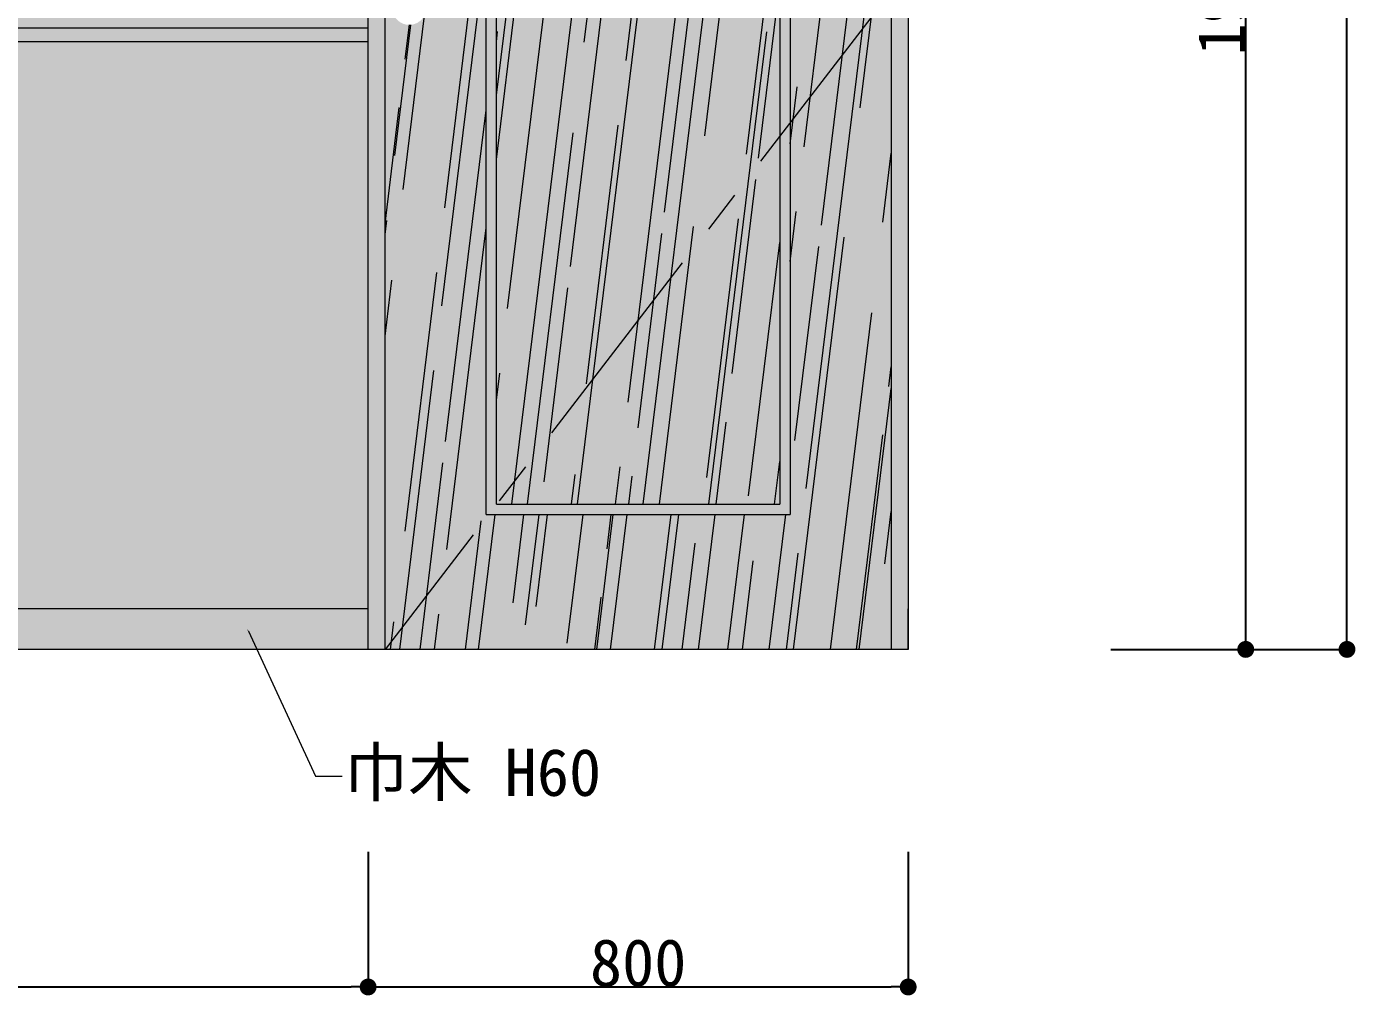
# Model space of a CAD drawing. Header units: millimetres. Extents: x 0 to 21037, y -32678 to 14850.
# Drawn here: x 11007 to 12975, y -27380 to -25945 of the extents above; entities that cross this region are included whole.
import ezdxf
from ezdxf import colors
from ezdxf.entities.mleader import LeaderData, LeaderLine
from ezdxf.math import Vec2, Vec3

# ---------------------------------------------------------------- set-up
doc = ezdxf.new("R2010")
doc.units = ezdxf.units.MM
doc.linetypes.add('CENTER', pattern=[50.800000000000004, 31.75, -6.35, 6.35, -6.35])
doc.layers.get('0').update_dxf_attribs({"lineweight": 0})
for name, color, linetype, lineweight in [('002寸法', 7, 'Continuous', 0), ('展開', 7, 'Continuous', 9), ('展開建具用', 250, 'Continuous', 9)]:
    doc.layers.add(name, color=color, linetype=linetype, lineweight=lineweight)
doc.layers.add('文字', color=7, linetype='Continuous')
doc.styles.get("Standard").update_dxf_attribs({"font": 'MS Mincho.ttf'})
doc.dimstyles.new('寸法', dxfattribs={"dimtxt": 70, "dimasz": 25, "dimexe": 1.5, "dimexo": 200, "dimtad": 1, "dimdec": 0, "dimtxsty": 'Standard', "dimblk": 'DOT', "dimcen": 2.5, "dimadec": 0, "dimazin": 0, "dimtfac": 1, "dimtdec": 0, "dimtmove": 0, "dimatfit": 3, "dimfxl": 200, "dimfxlon": 1, "dimarcsym": 0})

# ---------------------------------------------------------------- blocks, each defined once
blk = doc.blocks.new('_Dot')
at = {"color": 0, "linetype": 'ByBlock', "lineweight": -2}
blk.add_line((-0.5, 0), (-1, 0), dxfattribs=at)
at = {"color": 0, "linetype": 'ByBlock', "const_width": 0.5}
blk.add_lwpolyline([(-0.25, 0, 1), (0.25, 0, 1)], format="xyb", close=True, dxfattribs=at)
blk = doc.blocks.new('*D69')
at = {"layer": '002寸法', "color": 0, "lineweight": -2, "ltscale": 10, "transparency": 16777216}
for p, q in [((9572.894592010935, -27167.19724303187), (9572.894592010935, -27368.69724303187)), ((11512.89459201093, -27167.19724303187), (11512.89459201093, -27368.69724303187)), ((9597.894592010935, -27367.19724303187), (11487.89459201093, -27367.19724303187))]:
    blk.add_line(p, q, dxfattribs=at)
at = {"layer": 'Defpoints', "color": 0, "ltscale": 10, "transparency": 16777216}
for p in [(9572.894592010935, -26867.19724303189), (11512.89459201093, -26867.19724303187), (11512.89459201093, -27367.19724303187)]:
    blk.add_point(p, dxfattribs=at)
at = {"layer": '002寸法', "color": 0, "lineweight": -2, "ltscale": 10, "transparency": 16777216, "xscale": 25, "yscale": 25, "zscale": 25, "rotation": 180}
blk.add_blockref('_Dot', (9572.894592010935, -27367.19724303187), dxfattribs=at)
at = {"layer": '002寸法', "color": 0, "lineweight": -2, "ltscale": 10, "transparency": 16777216, "xscale": 25, "yscale": 25, "zscale": 25}
blk.add_blockref('_Dot', (11512.89459201093, -27367.19724303187), dxfattribs=at)
at = {"layer": '002寸法', "color": 0, "ltscale": 10, "transparency": 16777216, "insert": (10542.89459201093, -27331.57224303187), "char_height": 70, "attachment_point": 5}
blk.add_mtext('1940', dxfattribs=at)
blk = doc.blocks.new('*D70')
at = {"layer": '002寸法', "color": 0, "lineweight": -2, "ltscale": 10, "transparency": 16777216}
for p, q in [((11512.89459201093, -27167.19724303189), (11512.89459201093, -27368.69724303189)), ((12312.89459201094, -27167.19724303189), (12312.89459201094, -27368.69724303189)), ((11537.89459201093, -27367.19724303189), (12287.89459201094, -27367.19724303189))]:
    blk.add_line(p, q, dxfattribs=at)
at = {"layer": 'Defpoints', "color": 0, "ltscale": 10, "transparency": 16777216}
for p in [(11512.89459201093, -26867.19724303189), (12312.89459201094, -26867.1972430319), (12312.89459201094, -27367.19724303189)]:
    blk.add_point(p, dxfattribs=at)
at = {"layer": '002寸法', "color": 0, "lineweight": -2, "ltscale": 10, "transparency": 16777216, "xscale": 25, "yscale": 25, "zscale": 25, "rotation": 180}
blk.add_blockref('_Dot', (11512.89459201093, -27367.19724303189), dxfattribs=at)
at = {"layer": '002寸法', "color": 0, "lineweight": -2, "ltscale": 10, "transparency": 16777216, "xscale": 25, "yscale": 25, "zscale": 25}
blk.add_blockref('_Dot', (12312.89459201094, -27367.19724303189), dxfattribs=at)
at = {"layer": '002寸法', "color": 0, "ltscale": 10, "transparency": 16777216, "insert": (11912.89459201094, -27331.57224303189), "char_height": 70, "attachment_point": 5}
blk.add_mtext('800', dxfattribs=at)
blk = doc.blocks.new('*D71')
at = {"layer": '002寸法', "color": 0, "lineweight": -2, "ltscale": 10, "transparency": 16777216}
for p, q in [((12612.89459201107, -24917.1972430319), (12814.39459201107, -24917.1972430319)), ((12812.89459201107, -26842.19724303191), (12812.89459201107, -24942.1972430319)), ((12612.89459201107, -26867.19724303191), (12814.39459201107, -26867.19724303191))]:
    blk.add_line(p, q, dxfattribs=at)
at = {"layer": 'Defpoints', "color": 0, "ltscale": 10, "transparency": 16777216}
for p in [(12312.89459201094, -24917.1972430319), (12812.89459201107, -24917.1972430319), (12312.89459201095, -26867.19724303191)]:
    blk.add_point(p, dxfattribs=at)
at = {"layer": '002寸法', "color": 0, "lineweight": -2, "ltscale": 10, "transparency": 16777216, "xscale": 25, "yscale": 25, "zscale": 25}
for p, rotation in [((12812.89459201107, -24917.1972430319), 90), ((12812.89459201107, -26867.19724303191), 270)]:
    blk.add_blockref('_Dot', p, dxfattribs=dict(at, rotation=rotation))
at = {"layer": '002寸法', "color": 0, "ltscale": 10, "transparency": 16777216, "insert": (12777.26959201106, -25892.1972430319), "char_height": 70, "attachment_point": 5, "rotation": 90}
blk.add_mtext('1950', dxfattribs=at)
blk = doc.blocks.new('*D73')
at = {"layer": '002寸法', "color": 0, "lineweight": -2, "ltscale": 10, "transparency": 16777216}
for p, q in [((12762.89459201107, -23927.1972430319), (12964.39459201107, -23927.1972430319)), ((12962.89459201107, -26842.19724303191), (12962.89459201107, -23952.1972430319)), ((12762.89459201107, -26867.19724303191), (12964.39459201107, -26867.19724303191))]:
    blk.add_line(p, q, dxfattribs=at)
at = {"layer": 'Defpoints', "color": 0, "ltscale": 10, "transparency": 16777216}
for p in [(12312.89459201095, -23927.1972430319), (12962.89459201107, -23927.1972430319), (12312.89459201095, -26867.19724303191)]:
    blk.add_point(p, dxfattribs=at)
at = {"layer": '002寸法', "color": 0, "lineweight": -2, "ltscale": 10, "transparency": 16777216, "xscale": 25, "yscale": 25, "zscale": 25}
for p, rotation in [((12962.89459201107, -23927.1972430319), 90), ((12962.89459201107, -26867.19724303191), 270)]:
    blk.add_blockref('_Dot', p, dxfattribs=dict(at, rotation=rotation))
at = {"layer": '002寸法', "color": 0, "ltscale": 10, "transparency": 16777216, "insert": (12927.26959201106, -25397.19724303191), "char_height": 70, "attachment_point": 5, "rotation": 90}
blk.add_mtext('2940', dxfattribs=at)

msp = doc.modelspace()

# ---------------------------------------------------------------- hatches: boundary and pattern name
at = {"layer": '展開', "ltscale": 10, "true_color": 0xfffefa}
h = msp.add_hatch(color=7, dxfattribs=at)
h.dxf.hatch_style = 1
h.paths.add_polyline_path([(12312.89459201094, -24717.1972430319), (12312.89459201094, -23927.1972430319), (8792.894592010942, -23927.1972430319), (8792.89459201094, -24717.19724303188)])
h.paths.add_polyline_path([(8792.89459201094, -24717.19724303188), (8792.894592010935, -26867.19724303188), (9572.894592010935, -26867.19724303189), (9572.894592010949, -25947.19724303188), (11512.89459201093, -25947.1972430319), (11512.89459201093, -24917.19724303189), (12312.89459201094, -24917.19724303189), (12312.89459201094, -24717.1972430319)])
at = {"layer": '展開', "ltscale": 10, "true_color": 0xe89e4a, "transparency": 33554607}
h = msp.add_hatch(color=33, dxfattribs=at)
h.dxf.hatch_style = 1
h.paths.add_polyline_path([(12287.89459201093, -24917.19724303189), (11537.89459201093, -24917.19724303189), (11537.89459201093, -24942.19724303189), (12287.89459201093, -24942.19724303189)])
h.paths.add_polyline_path([(11537.89459201093, -24917.19724303189), (11512.89459201093, -24917.19724303189), (11512.89459201093, -26867.19724303189), (11537.89459201093, -26867.19724303189)])
h.paths.add_polyline_path([(12312.89459201093, -24917.19724303189), (12287.89459201093, -24917.19724303189), (12287.89459201093, -24942.19724303189), (12287.89459201093, -26867.19724303189), (12312.89459201093, -26867.19724303189)])
at = {"layer": '展開', "ltscale": 10, "true_color": 0xf0c089, "transparency": 33554607}
h = msp.add_hatch(color=31, dxfattribs=at)
h.dxf.hatch_style = 1
h.paths.add_polyline_path([(12287.89459201093, -24942.19724303189), (11537.89459201093, -24942.19724303189), (11537.89459201093, -26867.19724303189), (12287.89459201093, -26867.19724303189)])
edge = h.paths.add_edge_path(flags=16)
edge.add_line((12137.89459201093, -25092.1972430319), (12137.89459201093, -26667.19724303189))
edge.add_line((12137.89459201093, -26667.19724303189), (11687.89459201093, -26667.19724303189))
edge.add_line((11687.89459201093, -26667.19724303189), (11687.89459201093, -25921.27333098501))
edge.add_spline(control_points=[(11687.89459201093, -25921.273330985), (11687.38966211679, -25921.30064039571), (11686.35187309129, -25921.35579901481), (11684.77880384059, -25921.43681364162), (11682.87138948358, -25921.53234851525), (11680.68051688375, -25921.6386922797), (11678.29950400415, -25921.75076486536), (11676.15592243632, -25921.84945832227), (11674.13122945945, -25921.94125565478), (11671.99655018982, -25922.03685301535), (11669.53047940364, -25922.14605789305), (11666.41331466037, -25922.28266381506), (11662.84604792785, -25922.43748475095), (11659.04323239331, -25922.60160835334), (11655.49378411978, -25922.75475150567), (11651.19549443443, -25922.9406588656), (11645.95495318446, -25923.16792757884), (11639.60615472504, -25923.44428432887), (11632.99200802616, -25923.73331232983), (11626.72494362584, -25924.00830545732), (11620.87563862734, -25924.26595132858), (11615.5815143048, -25924.49994721312), (11610.40961460448, -25924.72934311333), (11605.45404648903, -25924.94989150513), (11601.14242089623, -25925.14246189825), (11598.481137042, -25925.26160156795), (11597.39815793654, -25925.31016071371)], knot_values=[0.08910188739566653, 0.08910188739566653, 0.08910188739566653, 0.08910188739566653, 0.1003352635628348, 0.1120496629865468, 0.1234940101604796, 0.1416506971254951, 0.1590300563198057, 0.174083601018881, 0.1870637423094715, 0.2018396486770462, 0.2191485173902854, 0.2390333738212989, 0.2674393466388797, 0.2941550580081462, 0.3190349827846631, 0.3422697180600411, 0.3848914225511608, 0.429816483828058, 0.4767295396273031, 0.5251559408000601, 0.5627917183320399, 0.600781200535658, 0.6373167853583164, 0.6721985919594318, 0.7054231874226682, 0.7282118823318463, 0.7282118823318463, 0.7282118823318463, 0.7282118823318463], degree=3, periodic=0)
edge.add_arc((11573.75115883121, -25917.19724303189), 24.99999999999993, 18.936339045819807, 341.0637025762418, ccw=False)
edge.add_spline(control_points=[(11597.398152043, -25909.0843081719), (11597.66854156321, -25909.09642921165), (11598.55834252258, -25909.13630377665), (11600.08421527605, -25909.20463916763), (11602.63120985601, -25909.31854163291), (11605.89956785261, -25909.46440652083), (11610.19104801441, -25909.65540637618), (11614.91825357435, -25909.86515568705), (11620.02465987802, -25910.09096804761), (11625.44571451013, -25910.32989451131), (11631.06273897053, -25910.5765932399), (11636.82569083463, -25910.82879121024), (11642.40552780713, -25911.07213817408), (11647.14969333281, -25911.27836565754), (11651.08508892022, -25911.44899634307), (11654.34214713473, -25911.58995279334), (11657.71985652543, -25911.73581799267), (11661.34079210895, -25911.8919779137), (11664.46497062676, -25912.02718462011), (11666.97099270112, -25912.13633195518), (11668.70960039106, -25912.21245471431), (11670.29979865012, -25912.28249969062), (11671.7049393132, -25912.34478554719), (11672.9276865402, -25912.39932988353), (11673.99729000641, -25912.44733510733), (11674.96982759138, -25912.49125217768), (11675.96971650184, -25912.53669608444), (11677.0906539243, -25912.58804183668), (11678.33789526807, -25912.64577223127), (11679.58183912787, -25912.70409382297), (11680.69808660107, -25912.75714199487), (11681.67933839044, -25912.80437232815), (11682.71545440987, -25912.85485880429), (11683.95127482443, -25912.91602782566), (11685.46263095026, -25912.99252505887), (11686.80638377147, -25913.06257513666), (11687.63637069681, -25913.10701438754), (11687.89459201093, -25913.12096344991)], knot_values=[0.2787090511164469, 0.2787090511164469, 0.2787090511164469, 0.2787090511164469, 0.2843347011956079, 0.2972216252590689, 0.3104772138980566, 0.3373917457115546, 0.3653743063969382, 0.4000894840129428, 0.4362590282750997, 0.4723331356619829, 0.5137623633674904, 0.5541074971621618, 0.5932195787735141, 0.630703314316566, 0.6534002180596729, 0.675478444757236, 0.6987073099011282, 0.723871796797045, 0.7508502880904222, 0.7636704184634913, 0.7759957365109098, 0.7870297967085453, 0.7967879607689143, 0.8052872796369537, 0.8125448115290612, 0.8191290183606679, 0.8256149735665238, 0.8334503973081462, 0.8425893463014019, 0.8517583091918629, 0.8595804657941999, 0.8660939489046614, 0.8724601412759485, 0.8814966849209686, 0.8923567543884653, 0.9047690648835808, 0.9104065460707804, 0.9104065460707804, 0.9104065460707804, 0.9104065460707804], degree=3, periodic=0)
edge.add_line((11687.89459201093, -25913.12096344991), (11687.89459201092, -25092.19724303189))
edge.add_line((11687.89459201092, -25092.19724303189), (12137.89459201093, -25092.1972430319))
h.paths.add_polyline_path([(11702.89459201092, -25107.19724303189), (12122.89459201093, -25107.1972430319), (12122.89459201093, -26652.19724303189), (11702.89459201093, -26652.1972430319)], flags=0)
edge = h.paths.add_edge_path(flags=0)
edge.add_spline(control_points=[(11696.93607725496, -25920.73303872711), (11696.94548323616, -25920.73213616333), (11696.96881603664, -25920.72989723257), (11697.03911090394, -25920.72136156982), (11697.16454545251, -25920.70026892766), (11697.33760141997, -25920.65711492823), (11697.54697075665, -25920.58138037981), (11697.77800243919, -25920.46565828266), (11698.01202677193, -25920.29965326791), (11698.17622447572, -25920.16021812238), (11698.24641641929, -25920.06682559873), (11698.25362083844, -25920.05723989914)], knot_values=[0, 0, 0, 0, 0.03666083449317059, 0.09094212716225403, 0.1725750643965905, 0.2889107491853135, 0.4317694376781979, 0.595746282723437, 0.7780873161327285, 0.9772231411986575, 1, 1, 1, 1], degree=3, periodic=0)
edge.add_arc((11696.7511747796, -25918.74128886669), 1.999984051613067, 319.175774524818, 360)
edge.add_line((11698.75115883122, -25918.74128886669), (11698.7511588312, -25918.74129661475))
edge.add_arc((11696.7511747796, -25918.74128886669), 1.999984051613067, 296.1305233644815, 359.9997780325587, ccw=False)
edge = h.paths.add_edge_path(flags=0)
edge.add_arc((11573.36834778389, -25922.4872891684), 15.79004614430356, 91.36746224918105, 145.3483749162674)
edge.add_spline(control_points=[(11560.25115883121, -25914.38934486911), (11560.25115883121, -25914.1152379187), (11560.28429578925, -25913.90766968632), (11560.41684358408, -25913.50311355466), (11560.51296022493, -25913.31617996152), (11560.63891966882, -25913.14459073123)], knot_values=[0, 0, 0, 0, 0.5, 0.5, 1, 1, 1, 1], degree=3, periodic=0)
edge.add_arc((11573.36834778389, -25922.4872891684), 15.79004614430356, 78.83342769622777, 143.7225175630546, ccw=False)
edge.add_spline(control_points=[(11573.75115883121, -25906.76685745585), (11574.00862730263, -25906.77574540988), (11574.61816517102, -25906.7967869942), (11575.50986456703, -25906.89890161826), (11576.25290485337, -25907.02537306051), (11576.67867264512, -25907.11752927547), (11576.73010769969, -25907.13297816889), (11576.74155113231, -25907.13641528726)], knot_values=[0, 0, 0, 0, 0.1844089347360716, 0.4365747323251828, 0.6854758552318743, 0.9300236795481108, 1, 1, 1, 1], degree=3, periodic=0)
edge = h.paths.add_edge_path(flags=0)
edge.add_spline(control_points=[(11560.25174515592, -25920.04922391194), (11560.25153850535, -25920.04963710744), (11560.24734062794, -25920.05825554943), (11560.24929550224, -25920.06242021591), (11560.25115883121, -25920.06638985416)], knot_values=[0.6068797783338689, 0.6068797783338689, 0.6068797783338689, 0.6068797783338689, 0.6252893075606312, 1, 1, 1, 1], degree=3, periodic=0)
edge.add_line((11560.25115883121, -25920.06638985416), (11560.25115883121, -25920.05145847418))
at = {"layer": '展開', "ltscale": 10, "true_color": 0x9c5e31, "transparency": 33554541}
h = msp.add_hatch(dxfattribs=at)
h.set_pattern_fill('AR-RROOF', color=25, scale=3.8, angle=83.00000000000001)
h.set_pattern_definition([(83.00000000000001, (4754.535102391535, -22889.78707414763), (-69.92233070039775, 222.5240490495897), [1447.8, -193.04, 482.6, -96.52]), (83.00000000000001, (4722.279387717193, -22756.49092207486), (-139.1775665855039, -80.15599195255217), [289.56, -31.8516, 579.12, -72.39]), (83.00000000000001, (4678.98604553131, -22831.88839219777), (-3.019660620384528, 506.0439791404475), [772.16, -135.128, 386.08, -96.52])])
h.paths.add_polyline_path([(12287.89459201093, -24942.19724303189), (11537.89459201093, -24942.19724303189), (11537.89459201093, -26867.19724303189), (12287.89459201093, -26867.19724303189)])
edge = h.paths.add_edge_path(flags=16)
edge.add_line((12137.89459201093, -25092.1972430319), (12137.89459201093, -26667.19724303189))
edge.add_line((12137.89459201093, -26667.19724303189), (11687.89459201093, -26667.19724303189))
edge.add_line((11687.89459201093, -26667.19724303189), (11687.89459201093, -25921.27333098501))
edge.add_spline(control_points=[(11687.89459201093, -25921.273330985), (11687.38966211679, -25921.30064039571), (11686.35187309129, -25921.35579901481), (11684.77880384059, -25921.43681364162), (11682.87138948358, -25921.53234851525), (11680.68051688375, -25921.6386922797), (11678.29950400415, -25921.75076486536), (11676.15592243632, -25921.84945832227), (11674.13122945945, -25921.94125565478), (11671.99655018982, -25922.03685301535), (11669.53047940364, -25922.14605789305), (11666.41331466037, -25922.28266381506), (11662.84604792785, -25922.43748475095), (11659.04323239331, -25922.60160835334), (11655.49378411978, -25922.75475150567), (11651.19549443443, -25922.9406588656), (11645.95495318446, -25923.16792757884), (11639.60615472504, -25923.44428432887), (11632.99200802616, -25923.73331232983), (11626.72494362584, -25924.00830545732), (11620.87563862734, -25924.26595132858), (11615.5815143048, -25924.49994721312), (11610.40961460448, -25924.72934311333), (11605.45404648903, -25924.94989150513), (11601.14242089623, -25925.14246189825), (11598.481137042, -25925.26160156795), (11597.39815793654, -25925.31016071371)], knot_values=[0.08910188739566653, 0.08910188739566653, 0.08910188739566653, 0.08910188739566653, 0.1003352635628348, 0.1120496629865468, 0.1234940101604796, 0.1416506971254951, 0.1590300563198057, 0.174083601018881, 0.1870637423094715, 0.2018396486770462, 0.2191485173902854, 0.2390333738212989, 0.2674393466388797, 0.2941550580081462, 0.3190349827846631, 0.3422697180600411, 0.3848914225511608, 0.429816483828058, 0.4767295396273031, 0.5251559408000601, 0.5627917183320399, 0.600781200535658, 0.6373167853583164, 0.6721985919594318, 0.7054231874226682, 0.7282118823318463, 0.7282118823318463, 0.7282118823318463, 0.7282118823318463], degree=3, periodic=0)
edge.add_arc((11573.75115883121, -25917.19724303189), 24.99999999999993, 18.936339045819807, 341.0637025762418, ccw=False)
edge.add_spline(control_points=[(11597.398152043, -25909.0843081719), (11597.66854156321, -25909.09642921165), (11598.55834252258, -25909.13630377665), (11600.08421527605, -25909.20463916763), (11602.63120985601, -25909.31854163291), (11605.89956785261, -25909.46440652083), (11610.19104801441, -25909.65540637618), (11614.91825357435, -25909.86515568705), (11620.02465987802, -25910.09096804761), (11625.44571451013, -25910.32989451131), (11631.06273897053, -25910.5765932399), (11636.82569083463, -25910.82879121024), (11642.40552780713, -25911.07213817408), (11647.14969333281, -25911.27836565754), (11651.08508892022, -25911.44899634307), (11654.34214713473, -25911.58995279334), (11657.71985652543, -25911.73581799267), (11661.34079210895, -25911.8919779137), (11664.46497062676, -25912.02718462011), (11666.97099270112, -25912.13633195518), (11668.70960039106, -25912.21245471431), (11670.29979865012, -25912.28249969062), (11671.7049393132, -25912.34478554719), (11672.9276865402, -25912.39932988353), (11673.99729000641, -25912.44733510733), (11674.96982759138, -25912.49125217768), (11675.96971650184, -25912.53669608444), (11677.0906539243, -25912.58804183668), (11678.33789526807, -25912.64577223127), (11679.58183912787, -25912.70409382297), (11680.69808660107, -25912.75714199487), (11681.67933839044, -25912.80437232815), (11682.71545440987, -25912.85485880429), (11683.95127482443, -25912.91602782566), (11685.46263095026, -25912.99252505887), (11686.80638377147, -25913.06257513666), (11687.63637069681, -25913.10701438754), (11687.89459201093, -25913.12096344991)], knot_values=[0.2787090511164469, 0.2787090511164469, 0.2787090511164469, 0.2787090511164469, 0.2843347011956079, 0.2972216252590689, 0.3104772138980566, 0.3373917457115546, 0.3653743063969382, 0.4000894840129428, 0.4362590282750997, 0.4723331356619829, 0.5137623633674904, 0.5541074971621618, 0.5932195787735141, 0.630703314316566, 0.6534002180596729, 0.675478444757236, 0.6987073099011282, 0.723871796797045, 0.7508502880904222, 0.7636704184634913, 0.7759957365109098, 0.7870297967085453, 0.7967879607689143, 0.8052872796369537, 0.8125448115290612, 0.8191290183606679, 0.8256149735665238, 0.8334503973081462, 0.8425893463014019, 0.8517583091918629, 0.8595804657941999, 0.8660939489046614, 0.8724601412759485, 0.8814966849209686, 0.8923567543884653, 0.9047690648835808, 0.9104065460707804, 0.9104065460707804, 0.9104065460707804, 0.9104065460707804], degree=3, periodic=0)
edge.add_line((11687.89459201093, -25913.12096344991), (11687.89459201092, -25092.19724303189))
edge.add_line((11687.89459201092, -25092.19724303189), (12137.89459201093, -25092.1972430319))
h.paths.add_polyline_path([(12122.89459201093, -25107.1972430319), (12122.89459201093, -26652.19724303189), (11702.89459201093, -26652.1972430319), (11702.89459201092, -25107.19724303189)], flags=0)
edge = h.paths.add_edge_path(flags=0)
edge.add_spline(control_points=[(11696.93607725496, -25920.73303872711), (11696.94548323616, -25920.73213616333), (11696.96881603664, -25920.72989723257), (11697.03911090394, -25920.72136156982), (11697.16454545251, -25920.70026892766), (11697.33760141997, -25920.65711492823), (11697.54697075665, -25920.58138037981), (11697.77800243919, -25920.46565828266), (11698.01202677193, -25920.29965326791), (11698.17622447572, -25920.16021812238), (11698.24641641929, -25920.06682559873), (11698.25362083844, -25920.05723989914)], knot_values=[0, 0, 0, 0, 0.03666083449317059, 0.09094212716225403, 0.1725750643965905, 0.2889107491853135, 0.4317694376781979, 0.595746282723437, 0.7780873161327285, 0.9772231411986575, 1, 1, 1, 1], degree=3, periodic=0)
edge.add_arc((11696.7511747796, -25918.74128886669), 1.999984051613067, 319.175774524818, 360)
edge.add_line((11698.75115883122, -25918.74128886669), (11698.7511588312, -25918.74129662917))
edge.add_arc((11696.7511747796, -25918.74128886669), 1.999984051613067, 296.1305233644815, 359.9997776197253, ccw=False)
edge = h.paths.add_edge_path(flags=0)
edge.add_arc((11573.36834778389, -25922.4872891684), 15.79004614430356, 91.36746224918105, 145.3483749162674)
edge.add_spline(control_points=[(11560.25115883121, -25914.38934486911), (11560.25115883121, -25914.1152379187), (11560.28429578925, -25913.90766968632), (11560.41684358408, -25913.50311355466), (11560.51296022493, -25913.31617996152), (11560.63891966882, -25913.14459073123)], knot_values=[0, 0, 0, 0, 0.5, 0.5, 1, 1, 1, 1], degree=3, periodic=0)
edge.add_arc((11573.36834778389, -25922.4872891684), 15.79004614430356, 78.83342769622777, 143.7225175630546, ccw=False)
edge.add_spline(control_points=[(11573.75115883121, -25906.76685745585), (11574.00862730263, -25906.77574540988), (11574.61816517102, -25906.7967869942), (11575.50986456703, -25906.89890161826), (11576.25290485337, -25907.02537306051), (11576.67867264512, -25907.11752927547), (11576.73010769969, -25907.13297816889), (11576.74155113231, -25907.13641528726)], knot_values=[0, 0, 0, 0, 0.1844089347360716, 0.4365747323251828, 0.6854758552318743, 0.9300236795481108, 1, 1, 1, 1], degree=3, periodic=0)
edge = h.paths.add_edge_path(flags=0)
edge.add_spline(control_points=[(11560.25174515592, -25920.04922391194), (11560.25153850535, -25920.04963710744), (11560.24734062794, -25920.05825554943), (11560.24929550224, -25920.06242021591), (11560.25115883121, -25920.06638985416)], knot_values=[0.6068797783338689, 0.6068797783338689, 0.6068797783338689, 0.6068797783338689, 0.6252893075606312, 1, 1, 1, 1], degree=3, periodic=0)
edge.add_line((11560.25115883121, -25920.06638985416), (11560.25115883121, -25920.05145847418))
at = {"layer": '展開', "ltscale": 10, "true_color": 0xe89e4a, "transparency": 33554607}
h = msp.add_hatch(color=33, dxfattribs=at)
h.dxf.hatch_style = 1
h.paths.add_polyline_path([(11702.89459201092, -25092.19724303189), (11687.89459201092, -25092.19724303189), (11687.89459201093, -26667.19724303189), (12137.89459201093, -26667.19724303189), (12137.89459201093, -25092.1972430319), (12122.89459201093, -25092.1972430319), (12122.89459201093, -25107.1972430319), (12122.89459201093, -26652.19724303189), (11702.89459201093, -26652.19724303189)])
h.paths.add_polyline_path([(12122.89459201093, -25092.19724303189), (11702.89459201092, -25092.19724303189), (11702.89459201092, -25107.1972430319), (12122.89459201093, -25107.1972430319)], flags=17)
at = {"layer": '展開', "ltscale": 10, "true_color": 0xf0c089, "transparency": 33554607}
h = msp.add_hatch(color=31, dxfattribs=at)
h.dxf.hatch_style = 1
h.paths.add_polyline_path([(12122.50997662632, -25107.19724303189), (11702.89459201092, -25107.19724303189), (11702.89459201092, -26652.19724303189), (12122.50997662632, -26652.19724303189)])
at = {"layer": '展開', "ltscale": 10, "true_color": 0x9c5e31, "transparency": 33554541}
h = msp.add_hatch(dxfattribs=at)
h.set_pattern_fill('AR-RROOF', color=25, scale=3.8, angle=83.00000000000001)
h.set_pattern_definition([(83.00000000000001, (-19303.195859301, -53642.66557007124), (-69.92233070039775, 222.5240490495897), [1447.8, -193.04, 482.6, -96.52]), (83.00000000000001, (-19335.45157397534, -53509.36941799847), (-139.1775665855039, -80.15599195255217), [289.56, -31.8516, 579.12, -72.39]), (83.00000000000001, (-19378.74491616122, -53584.76688812139), (-3.019660620384528, 506.0439791404475), [772.16, -135.128, 386.08, -96.52])])
h.paths.add_polyline_path([(12122.50997662632, -25107.19724303189), (11702.89459201092, -25107.19724303189), (11702.89459201092, -26652.19724303189), (12122.50997662632, -26652.19724303189)])
at = {"layer": '展開', "ltscale": 10, "true_color": 0xf0c089, "transparency": 33554607}
h = msp.add_hatch(color=31, dxfattribs=at)
h.dxf.hatch_style = 1
h.paths.add_polyline_path([(9572.894592010949, -25947.19724303188), (9572.894592010949, -25967.19724303188), (11512.89459201093, -25967.1972430319), (11512.89459201093, -25947.1972430319)])
at = {"layer": '展開', "ltscale": 10, "true_color": 0x9c5e31, "transparency": 33554687}
h = msp.add_hatch(dxfattribs=at)
h.set_pattern_fill('AR-RROOF', color=25, scale=0.46)
h.set_pattern_definition([(0, (-30753.842663675, -32435.77285295632), (25.7048, 11.684), [175.26, -23.368, 58.41999999999999, -11.684]), (0, (-30738.302943675, -32429.93085295632), (-11.684, 15.53972), [35.052, -3.855719999999999, 70.104, -8.763]), (0, (-30748.000663675, -32425.84145295632), (60.7568, 7.828279999999999), [93.472, -16.3576, 46.736, -11.684])])
h.paths.add_polyline_path([(11512.89459201093, -25947.19724303188), (9572.894592010935, -25947.19724303188), (9572.894592010935, -25967.1972430319), (11512.89459201093, -25967.1972430319)])
at = {"layer": '展開', "ltscale": 10, "true_color": 0xfffefa}
h = msp.add_hatch(color=7, dxfattribs=at)
h.dxf.hatch_style = 1
h.paths.add_polyline_path([(9572.894592010949, -25967.19724303188), (9572.894592010936, -26807.19724303189), (11512.89459201093, -26807.19724303189), (11512.89459201093, -25967.1972430319)])
at = {"layer": '展開', "ltscale": 10, "true_color": 0xffffff}
h = msp.add_hatch(color=7, dxfattribs=at)
h.dxf.hatch_style = 1
h.paths.add_polyline_path([(9572.894592010935, -26807.19724303189), (9572.894592010935, -26867.19724303189), (11512.89459201093, -26867.1972430319), (11512.89459201093, -26807.19724303189)])

# ---------------------------------------------------------------- linework, layer by layer
at = {"layer": '展開建具用', "ltscale": 10}
for p, q in [((12312.89459201094, -23927.1972430319), (12312.89459201093, -26867.19724303189)), ((11512.89459201093, -26867.19724303189), (11512.89459201093, -24917.19724303189)), ((11537.89459201093, -26867.19724303189), (11537.89459201093, -24917.19724303189)), ((12287.89459201093, -24917.19724303189), (12287.89459201093, -26867.19724303189)), ((12312.89459201093, -24917.19724303189), (12312.89459201093, -26867.19724303189)), ((11687.89459201093, -26667.19724303189), (11687.89459201092, -25092.19724303189)), ((11702.89459201093, -26652.1972430319), (11702.89459201092, -25092.19724303189)), ((12122.89459201093, -25092.1972430319), (12122.89459201093, -26652.19724303189)), ((12137.89459201093, -25092.1972430319), (12137.89459201093, -26667.19724303189)), ((11512.89459201093, -25947.1972430319), (9572.894592010942, -25947.19724303188)), ((11512.89459201093, -25967.1972430319), (9572.894592010942, -25967.19724303188)), ((11702.89459201093, -26652.1972430319), (12122.89459201093, -26652.19724303189)), ((11687.89459201093, -26667.19724303189), (12137.89459201093, -26667.19724303189)), ((11512.89459201093, -26807.19724303189), (9572.894592010935, -26807.19724303189)), ((12312.89459201093, -26867.19724303189), (12312.89459201093, -26807.19724303189)), ((12312.89459201094, -26867.1972430319), (8792.894592010935, -26867.19724303188))]:
    msp.add_line(p, q, dxfattribs=at)
at = {"layer": '展開建具用', "linetype": 'CENTER', "ltscale": 10}
msp.add_line((12287.89459201093, -25892.19724303189), (11537.89459201093, -26867.19724303189), dxfattribs=at)

# ---------------------------------------------------------------- dimensions: what is measured, and where the dimension line sits
at = {"layer": '002寸法', "ltscale": 10}
for base, p2, picture, middle in [((12962.89459201107, -23927.1972430319), (12312.89459201094, -23927.1972430319), '*D73', (12927.26959201106, -25397.19724303191)), ((12812.89459201107, -24917.1972430319), (12312.89459201093, -24917.19724303189), '*D71', (12777.26959201106, -25892.1972430319))]:
    dim = msp.add_linear_dim(base=base, p1=(12312.89459201094, -26867.1972430319), p2=p2, angle=90, dimstyle='寸法', dxfattribs=at)
    dim.commit()
    dim.dimension.update_dxf_attribs({"geometry": picture, "text_midpoint": middle})
for base, p1, p2, picture, middle in [((11512.89459201093, -27367.19724303187), (9572.894592010935, -26867.19724303189), (11512.89459201093, -26867.19724303187), '*D69', (10542.89459201093, -27331.57224303187)), ((12312.89459201094, -27367.19724303189), (11512.89459201093, -26867.19724303189), (12312.89459201094, -26867.1972430319), '*D70', (11912.89459201094, -27331.57224303189))]:
    dim = msp.add_linear_dim(base=base, p1=p1, p2=p2, dimstyle='寸法', dxfattribs=at)
    dim.commit()
    dim.dimension.update_dxf_attribs({"geometry": picture, "text_midpoint": middle})

# ---------------------------------------------------------------- leaders
at = {"layer": '文字', "ltscale": 10}
ml = msp.add_multileader_mtext('Standard', dxfattribs=at)
ml.set_content('巾木 H60', color=256)
ml.set_leader_properties(lineweight=0)
ml.build(insert=Vec2(0, 0))
ctx = ml.context
ctx.base_point, ctx.char_height, ctx.plane_origin = Vec3(11474.61006164484, -27054.98255972535), 70, Vec3(12730.98075462162, -26403.027204543)
notes = []
notes.append((ctx, [(1, (1, 1, 0), (11434.80706895926, -27054.98255972535), (1, 0), 39.80299268558156, [(0, [(11333.81479268195, -26836.79590591996)], 0, [])])]))
ctx.mtext.insert, ctx.mtext.width, ctx.mtext.flow_direction = Vec3(11476.61006164484, -27014.18255972535), 404.0887688980188, 5
for ctx, leaders in notes:
    for number, flags, end, landing, length, lines in leaders:
        leader = LeaderData()
        leader.index, (leader.has_last_leader_line, leader.has_dogleg_vector, leader.attachment_direction) = number, flags
        leader.last_leader_point, leader.dogleg_vector, leader.dogleg_length = Vec3(end), Vec3(landing), length
        for number, points, colour, breaks in lines:
            line = LeaderLine()
            line.index, line.vertices, line.color, line.breaks = number, Vec3.list(points), colors.encode_raw_color(colour), breaks
            leader.lines.append(line)
        ctx.leaders.append(leader)

doc.saveas('drawing.dxf')
